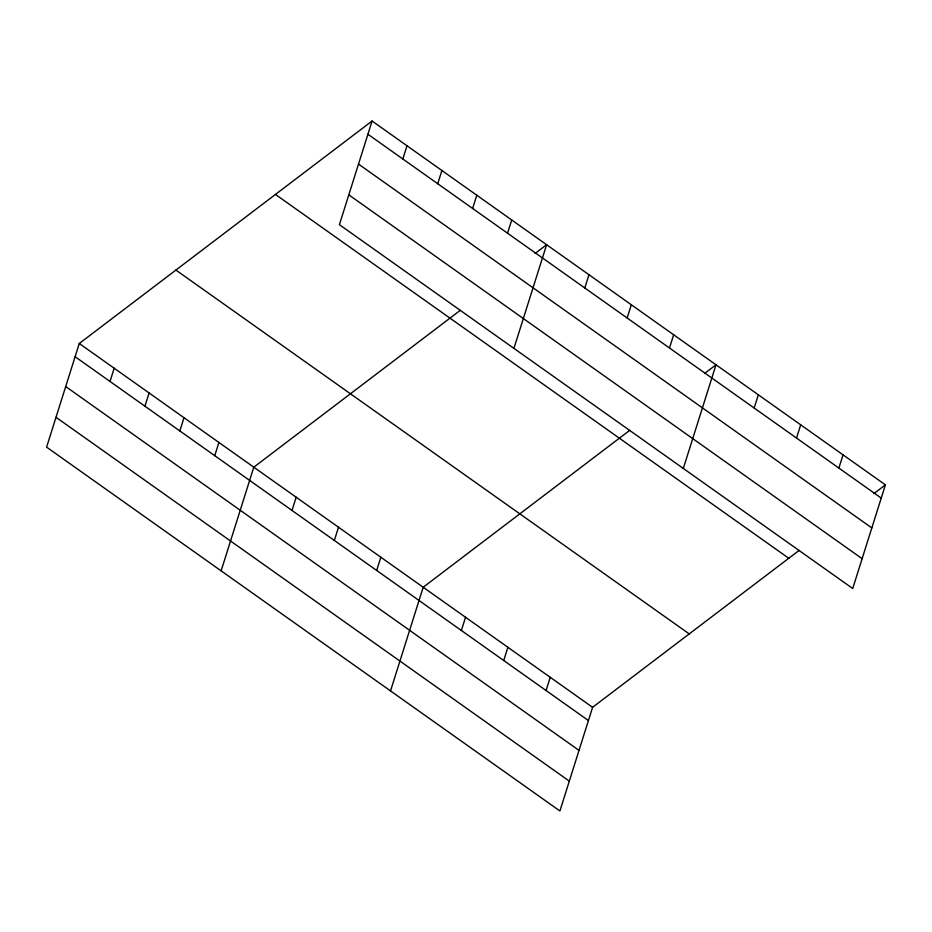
<?xml version="1.0" encoding="UTF-8"?>
<svg xmlns="http://www.w3.org/2000/svg" width="932" height="932" viewBox="0 0 932 932"><rect width="100%" height="100%" fill="white"/><g stroke="black" fill="none" stroke-linecap="round" stroke-linejoin="round"><path stroke-width="1.4" d="M372.089 121.02L339.411 224.682L852.722 588.511L885.4 484.861L372.089 121.02L79.278 343.489L46.6 447.139L559.911 810.98L592.589 707.318L799.132 550.404M110.023 381.444L114.193 368.222M144.926 406.189L149.097 392.966M179.829 430.933L184 417.711M214.733 455.666L218.904 442.444M221.129 570.838L253.807 467.188L460.338 310.274M291.984 510.433L296.155 497.21M402.822 158.988L406.993 145.765M437.725 183.732L441.896 170.509M334.332 540.443L338.502 527.221M472.629 208.465L476.8 195.242M376.679 570.466L380.85 557.243M507.544 233.21L511.715 219.987M390.52 690.915L423.198 587.253L629.729 430.339M513.928 348.382L546.618 244.732L535.108 253.469M461.375 630.498L465.546 617.275M584.795 287.965L588.966 274.742M503.734 660.508L507.893 647.286M627.143 317.987L631.313 304.764M546.082 690.53L550.241 677.308M669.491 347.997L673.661 334.774M683.319 468.447L716.009 364.796L704.499 373.534M754.186 408.03L758.357 394.807M796.534 438.052L800.704 424.829M838.882 468.062L843.052 454.839M873.901 493.599L885.4 484.861M367.919 134.243L881.229 498.084M358.505 164.09L871.816 527.931M348.813 194.835L862.123 558.676M275.464 194.439L788.775 558.268M175.903 270.07L689.226 633.911M79.278 343.489L592.589 707.318M75.108 356.711L588.43 720.541M65.706 386.547L579.017 750.388M56.013 417.291L569.324 781.133"/></g></svg>
